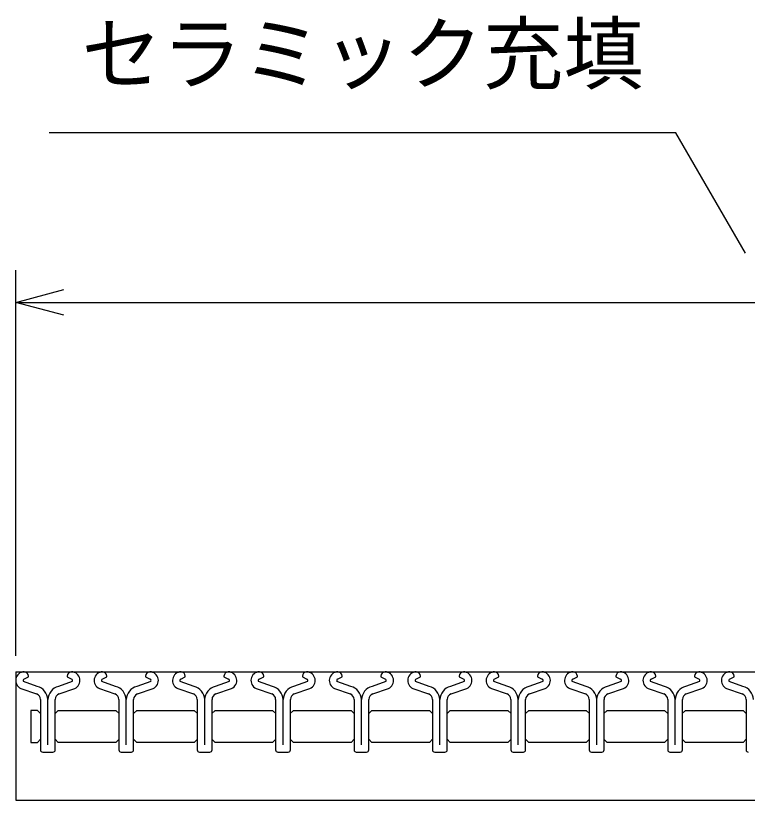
# Model space of a CAD drawing. Units: millimetres, scale not verified. Extents: x -1820 to 1731, y -1282 to 1054.
# Drawn here: x -1419 to -1191.3, y -421.5 to -177.3 of the extents above; entities that cross this region are included whole.
import ezdxf
from ezdxf.enums import TextEntityAlignment as Align

# ---------------------------------------------------------------- set-up
doc = ezdxf.new("R2010")
doc.units = ezdxf.units.MM
doc.header["$LTSCALE"] = 10
for name, color, linetype, lineweight in [('0_2', 150, 'Continuous', 25), ('16', 3, 'Continuous', 25), ('22', 2, 'Continuous', 25)]:
    doc.layers.add(name, color=color, linetype=linetype, lineweight=lineweight)
doc.styles.add('ベクトル', font='')
doc.styles.get('ベクトル').set_extended_font_data('ベクトル')

msp = doc.modelspace()

# ---------------------------------------------------------------- linework, layer by layer
at = {"layer": '0_2', "color": 4}
for p, q in [((-1213.55, -213.77), (-1408.55, -213.77)), ((-1191.93, -251.22), (-1213.55, -213.77))]:
    msp.add_line(p, q, dxfattribs=at)
at = {"layer": '16'}
for p, q in [((-1419, -381.5), (-423, -381.5)), ((-1419, -381.5), (-1419, -421.5)), ((-1416.46, -383.81), (-1415.02, -383.11)), ((-1415.02, -383.11), (-1415.02, -382.88)), ((-1403, -382.88), (-1403, -383.11)), ((-1403, -383.11), (-1401.56, -383.81)), ((-1392.06, -383.81), (-1390.62, -383.11)), ((-1390.62, -383.11), (-1390.62, -382.88)), ((-1378.6, -382.88), (-1378.6, -383.11)), ((-1378.6, -383.11), (-1377.16, -383.81)), ((-1367.66, -383.81), (-1366.22, -383.11)), ((-1366.22, -383.11), (-1366.22, -382.88)), ((-1354.2, -382.88), (-1354.2, -383.11)), ((-1354.2, -383.11), (-1352.76, -383.81)), ((-1343.26, -383.81), (-1341.82, -383.11)), ((-1341.82, -383.11), (-1341.82, -382.88)), ((-1329.8, -382.88), (-1329.8, -383.11)), ((-1329.8, -383.11), (-1328.36, -383.81)), ((-1318.86, -383.81), (-1317.42, -383.11)), ((-1317.42, -383.11), (-1317.42, -382.88)), ((-1305.4, -382.88), (-1305.4, -383.11)), ((-1305.4, -383.11), (-1303.96, -383.81)), ((-1294.46, -383.81), (-1293.02, -383.11)), ((-1293.02, -383.11), (-1293.02, -382.88)), ((-1281, -382.88), (-1281, -383.11)), ((-1281, -383.11), (-1279.56, -383.81)), ((-1270.06, -383.81), (-1268.62, -383.11)), ((-1268.62, -383.11), (-1268.62, -382.88)), ((-1256.6, -382.88), (-1256.6, -383.11)), ((-1256.6, -383.11), (-1255.16, -383.81)), ((-1245.66, -383.81), (-1244.22, -383.11)), ((-1244.22, -383.11), (-1244.22, -382.88)), ((-1232.2, -382.88), (-1232.2, -383.11)), ((-1232.2, -383.11), (-1230.76, -383.81)), ((-1221.26, -383.81), (-1219.82, -383.11)), ((-1219.82, -383.11), (-1219.82, -382.88)), ((-1207.8, -382.88), (-1207.8, -383.11)), ((-1207.8, -383.11), (-1206.36, -383.81)), ((-1196.86, -383.81), (-1195.42, -383.11)), ((-1195.42, -383.11), (-1195.42, -382.88)), ((-1412.3, -386.03), (-1416.62, -384.51)), ((-1401.4, -384.51), (-1405.72, -386.03)), ((-1387.9, -386.03), (-1392.22, -384.51)), ((-1377, -384.51), (-1381.32, -386.03)), ((-1363.5, -386.03), (-1367.82, -384.51)), ((-1352.6, -384.51), (-1356.92, -386.03)), ((-1339.1, -386.03), (-1343.42, -384.51)), ((-1328.2, -384.51), (-1332.52, -386.03)), ((-1314.7, -386.03), (-1319.02, -384.51)), ((-1303.8, -384.51), (-1308.12, -386.03)), ((-1290.3, -386.03), (-1294.62, -384.51)), ((-1279.4, -384.51), (-1283.72, -386.03)), ((-1265.9, -386.03), (-1270.22, -384.51)), ((-1255, -384.51), (-1259.32, -386.03)), ((-1241.5, -386.03), (-1245.82, -384.51)), ((-1230.6, -384.51), (-1234.92, -386.03)), ((-1217.1, -386.03), (-1221.42, -384.51)), ((-1206.2, -384.51), (-1210.52, -386.03)), ((-1192.7, -386.03), (-1197.02, -384.51)), ((-1417.38, -386.68), (-1412.51, -388.39)), ((-1405.51, -388.39), (-1400.64, -386.68)), ((-1392.98, -386.68), (-1388.11, -388.39)), ((-1381.11, -388.39), (-1376.24, -386.68)), ((-1368.58, -386.68), (-1363.71, -388.39)), ((-1356.71, -388.39), (-1351.84, -386.68)), ((-1344.18, -386.68), (-1339.31, -388.39)), ((-1332.31, -388.39), (-1327.44, -386.68)), ((-1319.78, -386.68), (-1314.91, -388.39)), ((-1307.91, -388.39), (-1303.04, -386.68)), ((-1295.38, -386.68), (-1290.51, -388.39)), ((-1283.51, -388.39), (-1278.64, -386.68)), ((-1270.98, -386.68), (-1266.11, -388.39)), ((-1259.11, -388.39), (-1254.24, -386.68)), ((-1246.58, -386.68), (-1241.71, -388.39)), ((-1234.71, -388.39), (-1229.84, -386.68)), ((-1222.18, -386.68), (-1217.31, -388.39)), ((-1210.31, -388.39), (-1205.44, -386.68)), ((-1197.78, -386.68), (-1192.91, -388.39)), ((-1411.31, -390.09), (-1411.31, -405.81)), ((-1409, -404.21), (-1409, -390.14)), ((-1406.71, -405.81), (-1406.71, -390.09)), ((-1386.91, -390.09), (-1386.91, -405.81)), ((-1384.6, -404.21), (-1384.6, -390.14)), ((-1382.31, -405.81), (-1382.31, -390.09)), ((-1362.51, -390.09), (-1362.51, -405.81)), ((-1360.2, -404.21), (-1360.2, -390.14)), ((-1357.91, -405.81), (-1357.91, -390.09)), ((-1338.11, -390.09), (-1338.11, -405.81)), ((-1335.8, -404.21), (-1335.8, -390.14)), ((-1333.51, -405.81), (-1333.51, -390.09)), ((-1313.71, -390.09), (-1313.71, -405.81)), ((-1311.4, -404.21), (-1311.4, -390.14)), ((-1309.11, -405.81), (-1309.11, -390.09)), ((-1289.31, -390.09), (-1289.31, -405.81)), ((-1287, -404.21), (-1287, -390.14)), ((-1284.71, -405.81), (-1284.71, -390.09)), ((-1264.91, -390.09), (-1264.91, -405.81)), ((-1262.6, -404.21), (-1262.6, -390.14)), ((-1260.31, -405.81), (-1260.31, -390.09)), ((-1240.51, -390.09), (-1240.51, -405.81)), ((-1238.2, -404.21), (-1238.2, -390.14)), ((-1235.91, -405.81), (-1235.91, -390.09)), ((-1216.11, -390.09), (-1216.11, -405.81)), ((-1213.8, -404.21), (-1213.8, -390.14)), ((-1211.51, -405.81), (-1211.51, -390.09)), ((-1191.71, -390.09), (-1191.71, -405.81)), ((-1412.25, -393.5), (-1414.25, -393.5)), ((-1414.25, -393.5), (-1414.25, -403.5)), ((-1411.25, -394.5), (-1412.25, -393.5)), ((-1406.75, -394.5), (-1405.75, -393.5)), ((-1405.75, -393.5), (-1387.85, -393.5)), ((-1387.85, -393.5), (-1386.85, -394.5)), ((-1382.35, -394.5), (-1381.35, -393.5)), ((-1381.35, -393.5), (-1363.45, -393.5)), ((-1363.45, -393.5), (-1362.45, -394.5)), ((-1357.95, -394.5), (-1356.95, -393.5)), ((-1356.95, -393.5), (-1339.05, -393.5)), ((-1339.05, -393.5), (-1338.05, -394.5)), ((-1333.55, -394.5), (-1332.55, -393.5)), ((-1332.55, -393.5), (-1314.65, -393.5)), ((-1314.65, -393.5), (-1313.65, -394.5)), ((-1309.15, -394.5), (-1308.15, -393.5)), ((-1308.15, -393.5), (-1290.25, -393.5)), ((-1290.25, -393.5), (-1289.25, -394.5)), ((-1284.75, -394.5), (-1283.75, -393.5)), ((-1283.75, -393.5), (-1265.85, -393.5)), ((-1265.85, -393.5), (-1264.85, -394.5)), ((-1260.35, -394.5), (-1259.35, -393.5)), ((-1259.35, -393.5), (-1241.45, -393.5)), ((-1241.45, -393.5), (-1240.45, -394.5)), ((-1235.95, -394.5), (-1234.95, -393.5)), ((-1234.95, -393.5), (-1217.05, -393.5)), ((-1217.05, -393.5), (-1216.05, -394.5)), ((-1211.55, -394.5), (-1210.55, -393.5)), ((-1210.55, -393.5), (-1192.65, -393.5)), ((-1192.65, -393.5), (-1191.65, -394.5)), ((-1412.25, -403.5), (-1411.25, -402.5)), ((-1405.75, -403.5), (-1406.75, -402.5)), ((-1386.85, -402.5), (-1387.85, -403.5)), ((-1381.35, -403.5), (-1382.35, -402.5)), ((-1362.45, -402.5), (-1363.45, -403.5)), ((-1356.95, -403.5), (-1357.95, -402.5)), ((-1338.05, -402.5), (-1339.05, -403.5)), ((-1332.55, -403.5), (-1333.55, -402.5)), ((-1313.65, -402.5), (-1314.65, -403.5)), ((-1308.15, -403.5), (-1309.15, -402.5)), ((-1289.25, -402.5), (-1290.25, -403.5)), ((-1283.75, -403.5), (-1284.75, -402.5)), ((-1264.85, -402.5), (-1265.85, -403.5)), ((-1259.35, -403.5), (-1260.35, -402.5)), ((-1240.45, -402.5), (-1241.45, -403.5)), ((-1234.95, -403.5), (-1235.95, -402.5)), ((-1216.05, -402.5), (-1217.05, -403.5)), ((-1210.55, -403.5), (-1211.55, -402.5)), ((-1191.65, -402.5), (-1192.65, -403.5)), ((-1414.25, -403.5), (-1412.25, -403.5)), ((-1387.85, -403.5), (-1405.75, -403.5)), ((-1363.45, -403.5), (-1381.35, -403.5)), ((-1339.05, -403.5), (-1356.95, -403.5)), ((-1314.65, -403.5), (-1332.55, -403.5)), ((-1290.25, -403.5), (-1308.15, -403.5)), ((-1265.85, -403.5), (-1283.75, -403.5)), ((-1241.45, -403.5), (-1259.35, -403.5)), ((-1217.05, -403.5), (-1234.95, -403.5)), ((-1192.65, -403.5), (-1210.55, -403.5)), ((-1410.61, -406.51), (-1407.41, -406.51)), ((-1386.21, -406.51), (-1383.01, -406.51)), ((-1361.81, -406.51), (-1358.61, -406.51)), ((-1337.41, -406.51), (-1334.21, -406.51)), ((-1313.01, -406.51), (-1309.81, -406.51)), ((-1288.61, -406.51), (-1285.41, -406.51)), ((-1264.21, -406.51), (-1261.01, -406.51)), ((-1239.81, -406.51), (-1236.61, -406.51)), ((-1215.41, -406.51), (-1212.21, -406.51)), ((-1419, -421.5), (-423, -421.5))]:
    msp.add_line(p, q, dxfattribs=at)
for centre, radius, start, end in [((-1416.31, -384.2), 2.7, 90.98, 246.68), ((-1416.47, -382.95), 1.45, 2.5, 85.55), ((-1401.55, -382.95), 1.45, 94.45, 177.5), ((-1401.71, -384.2), 2.7, 293.32, 89.02), ((-1391.91, -384.2), 2.7, 90.98, 246.68), ((-1392.07, -382.95), 1.45, 2.5, 85.55), ((-1377.15, -382.95), 1.45, 94.45, 177.5), ((-1377.31, -384.2), 2.7, 293.32, 89.02), ((-1367.51, -384.2), 2.7, 90.98, 246.68), ((-1367.67, -382.95), 1.45, 2.5, 85.55), ((-1352.75, -382.95), 1.45, 94.45, 177.5), ((-1352.91, -384.2), 2.7, 293.32, 89.02), ((-1343.11, -384.2), 2.7, 90.98, 246.68), ((-1343.27, -382.95), 1.45, 2.5, 85.55), ((-1328.35, -382.95), 1.45, 94.45, 177.5), ((-1328.51, -384.2), 2.7, 293.32, 89.02), ((-1318.71, -384.2), 2.7, 90.98, 246.68), ((-1318.87, -382.95), 1.45, 2.5, 85.55), ((-1303.95, -382.95), 1.45, 94.45, 177.5), ((-1304.11, -384.2), 2.7, 293.32, 89.02), ((-1294.31, -384.2), 2.7, 90.98, 246.68), ((-1294.47, -382.95), 1.45, 2.5, 85.55), ((-1279.55, -382.95), 1.45, 94.45, 177.5), ((-1279.71, -384.2), 2.7, 293.32, 89.02), ((-1269.91, -384.2), 2.7, 90.98, 246.68), ((-1270.07, -382.95), 1.45, 2.5, 85.55), ((-1255.15, -382.95), 1.45, 94.45, 177.5), ((-1255.31, -384.2), 2.7, 293.32, 89.02), ((-1245.51, -384.2), 2.7, 90.98, 246.68), ((-1245.67, -382.95), 1.45, 2.5, 85.55), ((-1230.75, -382.95), 1.45, 94.45, 177.5), ((-1230.91, -384.2), 2.7, 293.32, 89.02), ((-1221.11, -384.2), 2.7, 90.98, 246.68), ((-1221.27, -382.95), 1.45, 2.5, 85.55), ((-1206.35, -382.95), 1.45, 94.45, 177.5), ((-1206.51, -384.2), 2.7, 293.32, 89.02), ((-1196.71, -384.2), 2.7, 90.98, 246.68), ((-1196.87, -382.95), 1.45, 2.5, 85.55), ((-1416.29, -384.22), 0.44, 111.91, 222.33), ((-1401.73, -384.22), 0.44, 317.67, 68.09), ((-1391.89, -384.22), 0.44, 111.91, 222.33), ((-1377.33, -384.22), 0.44, 317.67, 68.09), ((-1367.49, -384.22), 0.44, 111.91, 222.33), ((-1352.93, -384.22), 0.44, 317.67, 68.09), ((-1343.09, -384.22), 0.44, 111.91, 222.33), ((-1328.53, -384.22), 0.44, 317.67, 68.09), ((-1318.69, -384.22), 0.44, 111.91, 222.33), ((-1304.13, -384.22), 0.44, 317.67, 68.09), ((-1294.29, -384.22), 0.44, 111.91, 222.33), ((-1279.73, -384.22), 0.44, 317.67, 68.09), ((-1269.89, -384.22), 0.44, 111.91, 222.33), ((-1255.33, -384.22), 0.44, 317.67, 68.09), ((-1245.49, -384.22), 0.44, 111.91, 222.33), ((-1230.93, -384.22), 0.44, 317.67, 68.09), ((-1221.09, -384.22), 0.44, 111.91, 222.33), ((-1206.53, -384.22), 0.44, 317.67, 68.09), ((-1196.69, -384.22), 0.44, 111.91, 222.33), ((-1413.59, -390.44), 4.6, 3.78, 73.7), ((-1404.43, -390.44), 4.6, 106.3, 176.22), ((-1389.19, -390.44), 4.6, 3.78, 73.7), ((-1380.03, -390.44), 4.6, 106.3, 176.22), ((-1364.79, -390.44), 4.6, 3.78, 73.7), ((-1355.63, -390.44), 4.6, 106.3, 176.22), ((-1340.39, -390.44), 4.6, 3.78, 73.7), ((-1331.23, -390.44), 4.6, 106.3, 176.22), ((-1315.99, -390.44), 4.6, 3.78, 73.7), ((-1306.83, -390.44), 4.6, 106.3, 176.22), ((-1291.59, -390.44), 4.6, 3.78, 73.7), ((-1282.43, -390.44), 4.6, 106.3, 176.22), ((-1267.19, -390.44), 4.6, 3.78, 73.7), ((-1258.03, -390.44), 4.6, 106.3, 176.22), ((-1242.79, -390.44), 4.6, 3.78, 73.7), ((-1233.63, -390.44), 4.6, 106.3, 176.22), ((-1218.39, -390.44), 4.6, 3.78, 73.7), ((-1209.23, -390.44), 4.6, 106.3, 176.22), ((-1193.99, -390.44), 4.6, 3.78, 73.7), ((-1413.11, -390.09), 1.8, 0, 70.58), ((-1404.91, -390.09), 1.8, 109.42, 180), ((-1388.71, -390.09), 1.8, 0, 70.58), ((-1380.51, -390.09), 1.8, 109.42, 180), ((-1364.31, -390.09), 1.8, 0, 70.58), ((-1356.11, -390.09), 1.8, 109.42, 180), ((-1339.91, -390.09), 1.8, 0, 70.58), ((-1331.71, -390.09), 1.8, 109.42, 180), ((-1315.51, -390.09), 1.8, 0, 70.58), ((-1307.31, -390.09), 1.8, 109.42, 180), ((-1291.11, -390.09), 1.8, 0, 70.58), ((-1282.91, -390.09), 1.8, 109.42, 180), ((-1266.71, -390.09), 1.8, 0, 70.58), ((-1258.51, -390.09), 1.8, 109.42, 180), ((-1242.31, -390.09), 1.8, 0, 70.58), ((-1234.11, -390.09), 1.8, 109.42, 180), ((-1217.91, -390.09), 1.8, 0, 70.58), ((-1209.71, -390.09), 1.8, 109.42, 180), ((-1193.51, -390.09), 1.8, 0, 70.58), ((-1410.61, -405.81), 0.7, 180, 270), ((-1407.41, -405.81), 0.7, 270, 0), ((-1386.21, -405.81), 0.7, 180, 270), ((-1383.01, -405.81), 0.7, 270, 0), ((-1361.81, -405.81), 0.7, 180, 270), ((-1358.61, -405.81), 0.7, 270, 0), ((-1337.41, -405.81), 0.7, 180, 270), ((-1334.21, -405.81), 0.7, 270, 0), ((-1313.01, -405.81), 0.7, 180, 270), ((-1309.81, -405.81), 0.7, 270, 0), ((-1288.61, -405.81), 0.7, 180, 270), ((-1285.41, -405.81), 0.7, 270, 0), ((-1264.21, -405.81), 0.7, 180, 270), ((-1261.01, -405.81), 0.7, 270, 0), ((-1239.81, -405.81), 0.7, 180, 270), ((-1236.61, -405.81), 0.7, 270, 0), ((-1215.41, -405.81), 0.7, 180, 270), ((-1212.21, -405.81), 0.7, 270, 0), ((-1191.01, -405.81), 0.7, 180, 270)]:
    msp.add_arc(centre, radius, start, end, dxfattribs=at)
at = {"layer": '22', "color": 4}
for p, q in [((-1419, -376.5), (-1419, -256.5)), ((-1419, -266.5), (-1404, -262.5)), ((-1404, -270.5), (-1419, -266.5)), ((-1419, -266.5), (-423, -266.5))]:
    msp.add_line(p, q, dxfattribs=at)

# ---------------------------------------------------------------- texts
at = {"layer": '0_2', "color": 2, "style": 'ベクトル'}
msp.add_text('セラミック充填', height=18.33, dxfattribs=at).set_placement((-1223.55, -203.77), align=Align.BOTTOM_RIGHT)

doc.saveas('drawing.dxf')
